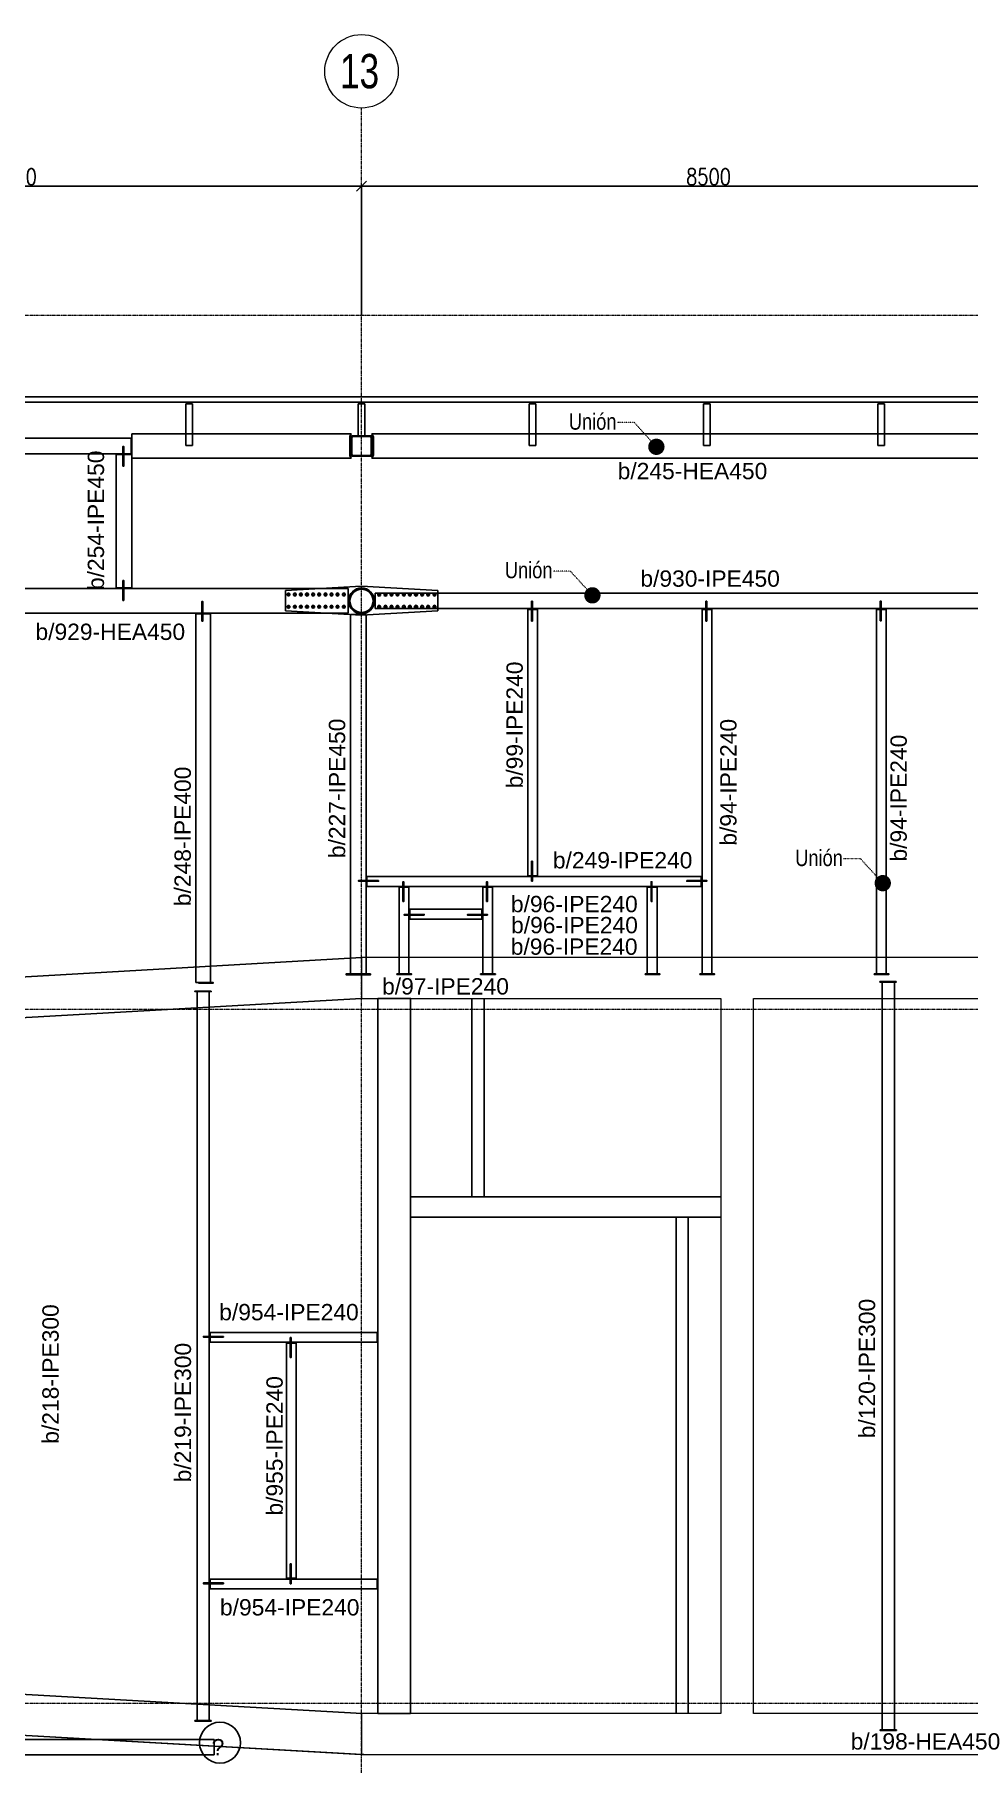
# Model space of a CAD drawing. Header units: millimetres. Extents: x -999 to 93225, y -17477 to 29086.
# Drawn here: x 59888 to 71325, y 7910 to 29086 of the extents above; entities that cross this region are included whole.
import ezdxf
from ezdxf.enums import TextEntityAlignment as Align

# ---------------------------------------------------------------- set-up
doc = ezdxf.new("R2010")
doc.units = ezdxf.units.MM
doc.header["$LTSCALE"] = 0.4
doc.linetypes.add('Dot', pattern=[0.714375, 0, -0.714375])
doc.linetypes.add('Grid Line', pattern=[3.33375, 1.905, -0.47625, 0.47625, -0.47625])
doc.layers.get('0').update_dxf_attribs({"color": 255})
for name, color, linetype, lineweight in [('0-3', 250, 'Continuous', 5), ('E_COLUMNAS-1', 1, 'Continuous', 25), ('E_COLUMNAS-3', 1, 'Continuous', 35), ('E_EJES', 8, 'Continuous', 9), ('E_EJES-1', 8, 'Grid Line', 9), ('E_MUROS', 2, 'Continuous', 18), ('E_TEXTO', 3, 'Continuous', 9), ('E_TEXTO-1', 3, 'Dot', 9), ('E_VIGAS-1', 254, 'Continuous', 25), ('E_VIGAS-2', 8, 'Continuous', 25), ('I-WALL-1', 2, 'Continuous', 18), ('S-COLS-HDLN-1', 52, 'Continuous', 9), ('S-COLS-HDLN-2', 52, 'Continuous', 35)]:
    doc.layers.add(name, color=color, linetype=linetype, lineweight=lineweight)
for name, color, linetype in [('COTAS', 8, 'Continuous'), ('P_PLATINA', 6, 'Continuous'), ('TITULO', 3, 'Continuous')]:
    doc.layers.add(name, color=color, linetype=linetype)
doc.styles.add('CNI_COTAS', font='romans.shx', dxfattribs={"width": 0.8})
doc.styles.add('CX', font='ARIALUNI.ttf', dxfattribs={"width": 0.8, "height": 300})
doc.styles.add('Swis721 LtCn BT', font='swisscl.ttf', dxfattribs={"height": 0.42})
doc.styles.add('VERDANA', font='arial.ttf')
doc.dimstyles.new('1.5', dxfattribs={"dimscale": 0, "dimtxt": 200, "dimasz": 120, "dimexe": 4, "dimexo": 4, "dimgap": 15, "dimtad": 1, "dimdec": 0, "dimzin": 4, "dimdsep": 46, "dimtxsty": 'CNI_COTAS', "dimblk": 'OBLIQUE', "dimcen": -0.09, "dimclrd": 256, "dimclrt": 3, "dimadec": 0, "dimazin": 0, "dimtfac": 1, "dimtdec": 0, "dimtmove": 2, "dimatfit": 0, "dimldrblk": 'OBLIQUE', "dimfxl": 0.05, "dimtolj": 1, "dimtzin": 0, "dimarcsym": 0})

# ---------------------------------------------------------------- blocks, each defined once
blk = doc.blocks.new('EST_SFM_VIGA-METALICA-SECCION-C - EST_SFM_VIGA-METALICA-UPN160-1505289-_10_00m_N_E_-NIVEL-3 DOC')
at = {"layer": 'E_VIGAS-1'}
for p, q in [((44.822, 0.018), (-44.831, 0.018)), ((-44.831, -0.047), (44.822, -0.047))]:
    blk.add_line(p, q, dxfattribs=at)
blk = doc.blocks.new('DCTIB_CNI_EST_MOD-1A-FAC_0001_rvt-2-_10_00m_N_E_-NIVEL-3 DOC')
at = {"layer": 'E_VIGAS-1'}
for p, q in [((-25.313, 165.076), (-25.313, 165.077)), ((-25.313, 165.077), (-25.285, 165.077)), ((-25.313, 165.076), (-25.231, 165.076)), ((-25.231, 165.076), (-25.313, 165.076)), ((-25.313, 165.076), (-25.313, 164.566)), ((-25.275, 165.088), (-25.27, 165.088)), ((-25.275, 165.082), (-25.275, 165.088)), ((-25.275, 165.077), (-25.275, 165.082)), ((-25.27, 165.088), (-25.27, 165.082)), ((-25.27, 165.082), (-25.27, 165.077)), ((-25.259, 165.077), (-25.231, 165.077)), ((-25.231, 165.077), (-25.231, 165.076)), ((-25.231, 165.076), (-25.231, 164.566)), ((-23.203, 165.076), (-23.203, 165.077)), ((-23.203, 165.077), (-23.175, 165.077)), ((-23.203, 165.076), (-23.121, 165.076)), ((-23.121, 165.076), (-23.203, 165.076)), ((-23.203, 165.076), (-23.203, 164.685)), ((-23.165, 165.082), (-23.165, 165.096)), ((-23.165, 165.077), (-23.165, 165.082)), ((-23.16, 165.096), (-23.16, 165.082)), ((-23.16, 165.082), (-23.16, 165.077)), ((-23.149, 165.077), (-23.121, 165.077)), ((-23.121, 165.077), (-23.121, 165.076)), ((-23.121, 165.076), (-23.121, 164.685)), ((-21.108, 165.076), (-21.108, 165.077)), ((-21.108, 165.077), (-21.08, 165.077)), ((-21.108, 165.076), (-21.026, 165.076)), ((-21.026, 165.076), (-21.108, 165.076)), ((-21.108, 165.076), (-21.108, 164.564)), ((-21.069, 165.082), (-21.069, 165.096)), ((-21.069, 165.077), (-21.069, 165.082)), ((-21.064, 165.096), (-21.064, 165.082)), ((-21.064, 165.082), (-21.064, 165.077)), ((-21.054, 165.077), (-21.026, 165.077)), ((-21.026, 165.077), (-21.026, 165.076)), ((-21.026, 165.076), (-21.026, 164.564)), ((-18.973, 165.076), (-18.973, 165.077)), ((-18.973, 165.077), (-18.945, 165.077)), ((-18.973, 165.076), (-18.891, 165.076)), ((-18.891, 165.076), (-18.973, 165.076)), ((-18.973, 165.076), (-18.973, 164.564)), ((-18.934, 165.082), (-18.934, 165.096)), ((-18.934, 165.077), (-18.934, 165.082)), ((-18.929, 165.096), (-18.929, 165.082)), ((-18.929, 165.082), (-18.929, 165.077)), ((-18.919, 165.077), (-18.891, 165.077)), ((-18.891, 165.077), (-18.891, 165.076)), ((-18.891, 165.076), (-18.891, 164.564)), ((-16.838, 165.076), (-16.838, 165.077)), ((-16.838, 165.077), (-16.81, 165.077)), ((-16.838, 165.076), (-16.756, 165.076)), ((-16.756, 165.076), (-16.838, 165.076)), ((-16.838, 165.076), (-16.838, 164.564)), ((-16.799, 165.082), (-16.799, 165.096)), ((-16.799, 165.077), (-16.799, 165.082)), ((-16.794, 165.096), (-16.794, 165.082)), ((-16.794, 165.082), (-16.794, 165.077)), ((-16.784, 165.077), (-16.756, 165.077)), ((-16.756, 165.077), (-16.756, 165.076)), ((-16.756, 165.076), (-16.756, 164.564)), ((-25.231, 164.566), (-25.313, 164.566)), ((-23.121, 164.685), (-23.203, 164.685)), ((-21.026, 164.564), (-21.108, 164.564)), ((-18.891, 164.564), (-18.973, 164.564)), ((-16.756, 164.564), (-16.838, 164.564))]:
    blk.add_line(p, q, dxfattribs=at)
for points, knots in [([(-25.285, 165.077), (-25.284, 165.077), (-25.283, 165.077), (-25.28, 165.077), (-25.278, 165.078), (-25.276, 165.078), (-25.275, 165.08), (-25.275, 165.081), (-25.275, 165.082)], [0, 0, 0, 0, 0.142857, 0.285714, 0.428571, 0.571429, 0.785714, 1, 1, 1, 1]), ([(-25.275, 165.082), (-25.275, 165.081), (-25.275, 165.08), (-25.277, 165.078), (-25.278, 165.078), (-25.28, 165.077), (-25.281, 165.077), (-25.282, 165.077), (-25.284, 165.077), (-25.285, 165.077)], [0, 0, 0, 0, 0.285714, 0.428571, 0.571429, 0.678571, 0.732143, 0.785714, 1, 1, 1, 1]), ([(-25.259, 165.077), (-25.26, 165.077), (-25.261, 165.077), (-25.264, 165.077), (-25.266, 165.078), (-25.268, 165.078), (-25.269, 165.08), (-25.27, 165.081), (-25.27, 165.082)], [0, 0, 0, 0, 0.142857, 0.285714, 0.428571, 0.571429, 0.785714, 1, 1, 1, 1]), ([(-25.27, 165.082), (-25.27, 165.081), (-25.269, 165.08), (-25.268, 165.078), (-25.266, 165.078), (-25.265, 165.077), (-25.264, 165.077), (-25.262, 165.077), (-25.26, 165.077), (-25.259, 165.077)], [0, 0, 0, 0, 0.285714, 0.428571, 0.571429, 0.678571, 0.732143, 0.785714, 1, 1, 1, 1]), ([(-23.175, 165.077), (-23.174, 165.077), (-23.173, 165.077), (-23.17, 165.077), (-23.168, 165.078), (-23.166, 165.078), (-23.165, 165.08), (-23.165, 165.081), (-23.165, 165.082)], [0, 0, 0, 0, 0.142857, 0.285714, 0.428571, 0.571429, 0.785714, 1, 1, 1, 1]), ([(-23.165, 165.082), (-23.165, 165.081), (-23.165, 165.08), (-23.167, 165.078), (-23.168, 165.078), (-23.17, 165.077), (-23.171, 165.077), (-23.172, 165.077), (-23.174, 165.077), (-23.175, 165.077)], [0, 0, 0, 0, 0.285714, 0.428571, 0.571429, 0.678571, 0.732143, 0.785714, 1, 1, 1, 1]), ([(-23.149, 165.077), (-23.15, 165.077), (-23.151, 165.077), (-23.154, 165.077), (-23.156, 165.078), (-23.158, 165.078), (-23.159, 165.08), (-23.16, 165.081), (-23.16, 165.082)], [0, 0, 0, 0, 0.142857, 0.285714, 0.428571, 0.571429, 0.785714, 1, 1, 1, 1]), ([(-23.16, 165.082), (-23.16, 165.081), (-23.159, 165.08), (-23.158, 165.078), (-23.156, 165.078), (-23.155, 165.077), (-23.154, 165.077), (-23.152, 165.077), (-23.15, 165.077), (-23.149, 165.077)], [0, 0, 0, 0, 0.285714, 0.428571, 0.571429, 0.678571, 0.732143, 0.785714, 1, 1, 1, 1]), ([(-21.08, 165.077), (-21.079, 165.077), (-21.078, 165.077), (-21.075, 165.077), (-21.073, 165.078), (-21.071, 165.078), (-21.07, 165.08), (-21.069, 165.081), (-21.069, 165.082)], [0, 0, 0, 0, 0.142857, 0.285714, 0.428571, 0.571429, 0.785714, 1, 1, 1, 1]), ([(-21.069, 165.082), (-21.069, 165.081), (-21.07, 165.08), (-21.071, 165.078), (-21.073, 165.078), (-21.074, 165.077), (-21.075, 165.077), (-21.077, 165.077), (-21.079, 165.077), (-21.08, 165.077)], [0, 0, 0, 0, 0.285714, 0.428571, 0.571429, 0.678571, 0.732143, 0.785714, 1, 1, 1, 1]), ([(-21.054, 165.077), (-21.055, 165.077), (-21.056, 165.077), (-21.059, 165.077), (-21.061, 165.078), (-21.063, 165.078), (-21.064, 165.08), (-21.064, 165.081), (-21.064, 165.082)], [0, 0, 0, 0, 0.142857, 0.285714, 0.428571, 0.571429, 0.785714, 1, 1, 1, 1]), ([(-21.064, 165.082), (-21.064, 165.081), (-21.064, 165.08), (-21.062, 165.078), (-21.061, 165.078), (-21.059, 165.077), (-21.058, 165.077), (-21.057, 165.077), (-21.055, 165.077), (-21.054, 165.077)], [0, 0, 0, 0, 0.285714, 0.428571, 0.571429, 0.678571, 0.732143, 0.785714, 1, 1, 1, 1]), ([(-18.945, 165.077), (-18.944, 165.077), (-18.943, 165.077), (-18.94, 165.077), (-18.938, 165.078), (-18.936, 165.078), (-18.935, 165.08), (-18.934, 165.081), (-18.934, 165.082)], [0, 0, 0, 0, 0.142857, 0.285714, 0.428571, 0.571429, 0.785714, 1, 1, 1, 1]), ([(-18.934, 165.082), (-18.934, 165.081), (-18.935, 165.08), (-18.936, 165.078), (-18.938, 165.078), (-18.939, 165.077), (-18.94, 165.077), (-18.942, 165.077), (-18.944, 165.077), (-18.945, 165.077)], [0, 0, 0, 0, 0.285714, 0.428571, 0.571429, 0.678571, 0.732143, 0.785714, 1, 1, 1, 1]), ([(-18.919, 165.077), (-18.92, 165.077), (-18.921, 165.077), (-18.924, 165.077), (-18.926, 165.078), (-18.928, 165.078), (-18.929, 165.08), (-18.929, 165.081), (-18.929, 165.082)], [0, 0, 0, 0, 0.142857, 0.285714, 0.428571, 0.571429, 0.785714, 1, 1, 1, 1]), ([(-18.929, 165.082), (-18.929, 165.081), (-18.929, 165.08), (-18.927, 165.078), (-18.926, 165.078), (-18.924, 165.077), (-18.923, 165.077), (-18.922, 165.077), (-18.92, 165.077), (-18.919, 165.077)], [0, 0, 0, 0, 0.285714, 0.428571, 0.571429, 0.678571, 0.732143, 0.785714, 1, 1, 1, 1]), ([(-16.81, 165.077), (-16.809, 165.077), (-16.808, 165.077), (-16.805, 165.077), (-16.803, 165.078), (-16.801, 165.078), (-16.8, 165.08), (-16.799, 165.081), (-16.799, 165.082)], [0, 0, 0, 0, 0.142857, 0.285714, 0.428571, 0.571429, 0.785714, 1, 1, 1, 1]), ([(-16.799, 165.082), (-16.799, 165.081), (-16.8, 165.08), (-16.801, 165.078), (-16.803, 165.078), (-16.804, 165.077), (-16.805, 165.077), (-16.807, 165.077), (-16.809, 165.077), (-16.81, 165.077)], [0, 0, 0, 0, 0.285714, 0.428571, 0.571429, 0.678571, 0.732143, 0.785714, 1, 1, 1, 1]), ([(-16.784, 165.077), (-16.785, 165.077), (-16.786, 165.077), (-16.789, 165.077), (-16.791, 165.078), (-16.793, 165.078), (-16.794, 165.08), (-16.794, 165.081), (-16.794, 165.082)], [0, 0, 0, 0, 0.142857, 0.285714, 0.428571, 0.571429, 0.785714, 1, 1, 1, 1]), ([(-16.794, 165.082), (-16.794, 165.081), (-16.794, 165.08), (-16.792, 165.078), (-16.791, 165.078), (-16.789, 165.077), (-16.788, 165.077), (-16.787, 165.077), (-16.785, 165.077), (-16.784, 165.077)], [0, 0, 0, 0, 0.285714, 0.428571, 0.571429, 0.678571, 0.732143, 0.785714, 1, 1, 1, 1])]:
    blk.add_open_spline(points, degree=3, knots=knots, dxfattribs=at)
blk.add_blockref('EST_SFM_VIGA-METALICA-SECCION-C - EST_SFM_VIGA-METALICA-UPN160-1505289-_10_00m_N_E_-NIVEL-3 DOC', (-41.042, 165.143), dxfattribs=at)
blk = doc.blocks.new('EST_SFM_VIGA-METALICA-SECCION-I - EST_SFM_VIGA-METALICA_IPE450-2787401-_10_00m_N_E_-NIVEL-3 DOC')
at = {"layer": 'E_VIGAS-2'}
for p, q in [((-4.0849, -0.095), (-4.0849, 0.095)), ((-4.0849, 0.095), (4.0849, 0.095)), ((4.0849, 0.095), (4.0849, -0.095)), ((-4.0849, -0.095), (4.0849, -0.095))]:
    blk.add_line(p, q, dxfattribs=at)
blk = doc.blocks.new('EST_SCM_COLUMNA-METALICA-SECCION-CIRCULAR - EST_SCM_COLUMNA-TUBULAR-CIRCULAR_PTEØ_12__e_10_3mm-V37-_10_00m_N_E_-NIVEL-3 DOC')
at = {"layer": 'S-COLS-HDLN-1'}
h = blk.add_hatch(dxfattribs=at)
h.set_pattern_fill('FP_3', color=256, style=0, pattern_type=2)
h.set_pattern_definition([(45, (-162.662, -23.162), (-0.15909903, 0.15909903), [])])
h.paths.add_polyline_path([(-0.152, 0), (-0.146, -0.043), (-0.128, -0.082), (-0.095, -0.118), (-0.059, -0.14), (-0.02, -0.151), (0.022, -0.151), (0.063, -0.139), (0.1, -0.115), (0.131, -0.077), (0.147, -0.04), (0.152, 0), (0.146, 0.043), (0.128, 0.082), (0.095, 0.118), (0.059, 0.14), (0.02, 0.151), (-0.022, 0.151), (-0.063, 0.139), (-0.1, 0.115), (-0.131, 0.077), (-0.147, 0.04), (-0.149, 0.025)])
h.paths.add_polyline_path([(-0.142, 0), (-0.134, 0.045), (-0.117, 0.08), (-0.093, 0.107), (-0.059, 0.129), (-0.02, 0.141), (0.022, 0.14), (0.063, 0.127), (0.095, 0.105), (0.12, 0.077), (0.136, 0.04), (0.142, 0), (0.136, -0.04), (0.12, -0.077), (0.093, -0.107), (0.059, -0.129), (0.015, -0.141), (-0.02, -0.141), (-0.063, -0.127), (-0.096, -0.103), (-0.12, -0.077), (-0.136, -0.04)])
at = {"layer": 'E_COLUMNAS-1'}
for radius, start, end in [(0.152, 360, 180), (0.152, 180, 360), (0.142, 0, 180), (0.142, 180, 0)]:
    blk.add_arc((0, 0), radius, start, end, dxfattribs=at)
blk = doc.blocks.new('EST_SCM_COLUMNA-METALICA-SECCION-CUADRADA - EST_SCM_COLUMNA-TUBULAR-CUADRADA_PTEØ_250x250e_8mm-V56-_10_00m_N_E_-NIVEL-3 DOC')
at = {"layer": 'S-COLS-HDLN-1'}
h = blk.add_hatch(dxfattribs=at)
h.set_pattern_fill('FP_29', color=256, style=0, pattern_type=2)
h.set_pattern_definition([(135, (23.162, -164.559), (-0.15909903, -0.15909903), [])])
h.paths.add_polyline_path([(-0.08, -0.125), (0.11, -0.124), (0.12, -0.12), (0.125, -0.109), (0.125, 0.109), (0.12, 0.12), (0.109, 0.125), (-0.11, 0.124), (-0.12, 0.12), (-0.125, 0.109), (-0.125, -0.109), (-0.12, -0.12), (-0.109, -0.125)])
h.paths.add_polyline_path([(-0.08, -0.117), (-0.109, -0.117), (-0.115, -0.115), (-0.117, -0.109), (-0.117, 0.11), (-0.115, 0.115), (-0.109, 0.117), (0.109, 0.117), (0.115, 0.115), (0.117, 0.109), (0.117, -0.109), (0.115, -0.115), (0.109, -0.117), (0.103, -0.117)])
at = {"layer": 'E_COLUMNAS-1'}
for p, q in [((-0.125, 0.109), (-0.125, -0.109)), ((-0.117, -0.109), (-0.117, 0.109)), ((0.109, 0.125), (-0.109, 0.125)), ((-0.109, 0.117), (0.109, 0.117)), ((0.117, 0.109), (0.117, -0.109)), ((0.125, -0.109), (0.125, 0.109)), ((0.109, -0.117), (-0.109, -0.117)), ((-0.109, -0.125), (0.109, -0.125))]:
    blk.add_line(p, q, dxfattribs=at)
for centre, radius, start, end in [((-0.109, 0.109), 0.016, 90, 180), ((-0.109, 0.109), 0.016, 139.7676, 178.6233), ((-0.109, 0.109), 0.016, 91.3767, 130.2324), ((-0.109, 0.109), 0.008, 90, 180), ((0.109, 0.109), 0.016, 360, 90), ((0.109, 0.109), 0.016, 49.7676, 88.6233), ((0.109, 0.109), 0.008, 0, 90), ((0.109, 0.109), 0.016, 1.3767, 40.2324), ((-0.109, -0.109), 0.016, 180, 270), ((-0.109, -0.109), 0.016, 181.3767, 220.2324), ((-0.109, -0.109), 0.016, 229.7676, 268.6233), ((-0.109, -0.109), 0.008, 180, 270), ((0.109, -0.109), 0.016, 270, 360), ((0.109, -0.109), 0.008, 270, 360), ((0.109, -0.109), 0.016, 271.3767, 310.2324), ((0.109, -0.109), 0.016, 319.7676, 358.6233)]:
    blk.add_arc(centre, radius, start, end, dxfattribs=at)
at = {"layer": 'S-COLS-HDLN-2'}
for centre, radius, start, end in [((-0.109, 0.109), 0.016, 130.4121, 139.5879), ((-0.109, 0.109), 0.008, 92.7534, 177.2466), ((0.109, 0.109), 0.008, 2.7534, 87.2466), ((0.109, 0.109), 0.016, 40.4121, 49.5879), ((-0.109, -0.109), 0.016, 220.4121, 229.5879), ((-0.109, -0.109), 0.008, 182.7534, 267.2466), ((0.109, -0.109), 0.008, 272.7534, 357.2466), ((0.109, -0.109), 0.016, 310.4121, 319.5879)]:
    blk.add_arc(centre, radius, start, end, dxfattribs=at)
blk = doc.blocks.new('Grid - CNI_NOMBRE EJES-372759-_10_00m_N_E_-NIVEL-3 DOC')
at = {"layer": 'E_EJES'}
blk.add_circle((0, 0), 0.003, dxfattribs=at)
blk = doc.blocks.new('Bolt-72574620-1991 - 1471')
at = {"color": 253, "linetype": 'Continuous'}
for p, q in [((71314, 28267), (71331, 28277)), ((71314, 28248), (71314, 28267)), ((71331, 28238), (71314, 28248)), ((71331, 28277), (71347, 28267)), ((71347, 28248), (71331, 28238)), ((71347, 28267), (71347, 28248)), ((71389, 28267), (71406, 28277)), ((71389, 28248), (71389, 28267)), ((71406, 28239), (71389, 28248)), ((71406, 28277), (71422, 28267)), ((71422, 28248), (71406, 28239)), ((71422, 28267), (71422, 28248)), ((71464, 28267), (71481, 28277)), ((71464, 28248), (71464, 28267)), ((71481, 28239), (71464, 28248)), ((71481, 28277), (71497, 28267)), ((71497, 28248), (71481, 28239)), ((71497, 28267), (71497, 28248)), ((71539, 28267), (71556, 28277)), ((71539, 28248), (71539, 28267)), ((71556, 28239), (71539, 28248)), ((71556, 28277), (71572, 28267)), ((71572, 28248), (71556, 28239)), ((71572, 28267), (71572, 28248)), ((71614, 28267), (71631, 28277)), ((71614, 28248), (71614, 28267)), ((71631, 28239), (71614, 28248)), ((71631, 28277), (71647, 28267)), ((71647, 28248), (71631, 28239)), ((71647, 28267), (71647, 28248)), ((71689, 28267), (71706, 28277)), ((71689, 28248), (71689, 28267)), ((71706, 28239), (71689, 28248)), ((71706, 28277), (71722, 28267)), ((71722, 28248), (71706, 28239)), ((71722, 28267), (71722, 28248)), ((71764, 28267), (71781, 28277)), ((71764, 28248), (71764, 28267)), ((71781, 28239), (71764, 28248)), ((71781, 28277), (71797, 28267)), ((71797, 28248), (71781, 28239)), ((71797, 28267), (71797, 28248)), ((71839, 28267), (71856, 28277)), ((71839, 28248), (71839, 28267)), ((71856, 28239), (71839, 28248)), ((71856, 28277), (71872, 28267)), ((71872, 28248), (71856, 28239)), ((71872, 28267), (71872, 28248)), ((71914, 28267), (71931, 28277)), ((71914, 28248), (71914, 28267)), ((71931, 28239), (71914, 28248)), ((71931, 28277), (71947, 28267)), ((71947, 28248), (71931, 28239)), ((71947, 28267), (71947, 28248)), ((71989, 28267), (72006, 28277)), ((71989, 28248), (71989, 28267)), ((72006, 28239), (71989, 28248)), ((72006, 28277), (72022, 28267)), ((72022, 28248), (72006, 28239)), ((72022, 28267), (72022, 28248)), ((71314, 28117), (71331, 28127)), ((71314, 28098), (71314, 28117)), ((71331, 28088), (71314, 28098)), ((71331, 28127), (71347, 28117)), ((71347, 28098), (71331, 28088)), ((71347, 28117), (71347, 28098)), ((71389, 28117), (71406, 28127)), ((71389, 28098), (71389, 28117)), ((71406, 28089), (71389, 28098)), ((71406, 28127), (71422, 28117)), ((71422, 28098), (71406, 28089)), ((71422, 28117), (71422, 28098)), ((71464, 28117), (71481, 28127)), ((71464, 28098), (71464, 28117)), ((71481, 28089), (71464, 28098)), ((71481, 28127), (71497, 28117)), ((71497, 28098), (71481, 28089)), ((71497, 28117), (71497, 28098)), ((71539, 28117), (71556, 28127)), ((71539, 28098), (71539, 28117)), ((71556, 28089), (71539, 28098)), ((71556, 28127), (71572, 28117)), ((71572, 28098), (71556, 28089)), ((71572, 28117), (71572, 28098)), ((71614, 28117), (71631, 28127)), ((71614, 28098), (71614, 28117)), ((71631, 28089), (71614, 28098)), ((71631, 28127), (71647, 28117)), ((71647, 28098), (71631, 28089)), ((71647, 28117), (71647, 28098)), ((71689, 28117), (71706, 28127)), ((71689, 28098), (71689, 28117)), ((71706, 28089), (71689, 28098)), ((71706, 28127), (71722, 28117)), ((71722, 28098), (71706, 28089)), ((71722, 28117), (71722, 28098)), ((71764, 28117), (71781, 28127)), ((71764, 28098), (71764, 28117)), ((71781, 28089), (71764, 28098)), ((71781, 28127), (71797, 28117)), ((71797, 28098), (71781, 28089)), ((71797, 28117), (71797, 28098)), ((71839, 28117), (71856, 28127)), ((71839, 28098), (71839, 28117)), ((71856, 28089), (71839, 28098)), ((71856, 28127), (71872, 28117)), ((71872, 28098), (71856, 28089)), ((71872, 28117), (71872, 28098)), ((71914, 28117), (71931, 28127)), ((71914, 28098), (71914, 28117)), ((71931, 28089), (71914, 28098)), ((71931, 28127), (71947, 28117)), ((71947, 28098), (71931, 28089)), ((71947, 28117), (71947, 28098)), ((71989, 28117), (72006, 28127)), ((71989, 28098), (71989, 28117)), ((72006, 28089), (71989, 28098)), ((72006, 28127), (72022, 28117)), ((72022, 28098), (72006, 28089)), ((72022, 28117), (72022, 28098))]:
    blk.add_line(p, q, dxfattribs=at)
for centre, radius, start, end in [((71331, 28258), 12, 18.0268, 198.0268), ((71331, 28258), 12, 198.0268, 18.0268), ((71331, 28258), 11, 90.0268, 270.0268), ((71331, 28258), 11, 270.0268, 90.0268), ((71406, 28258), 12, 18.0268, 198.0268), ((71406, 28258), 12, 198.0268, 18.0268), ((71406, 28258), 11, 90.0268, 270.0268), ((71406, 28258), 11, 270.0268, 90.0268), ((71481, 28258), 12, 18.0268, 198.0268), ((71481, 28258), 12, 198.0268, 18.0268), ((71481, 28258), 11, 90.0268, 270.0268), ((71481, 28258), 11, 270.0268, 90.0268), ((71556, 28258), 12, 18.0268, 198.0268), ((71556, 28258), 12, 198.0268, 18.0268), ((71556, 28258), 11, 90.0268, 270.0268), ((71556, 28258), 11, 270.0268, 90.0268), ((71631, 28258), 12, 18.0268, 198.0268), ((71631, 28258), 12, 198.0268, 18.0268), ((71631, 28258), 11, 90.0268, 270.0268), ((71631, 28258), 11, 270.0268, 90.0268), ((71706, 28258), 12, 18.0268, 198.0268), ((71706, 28258), 12, 198.0268, 18.0268), ((71706, 28258), 11, 90.0268, 270.0268), ((71706, 28258), 11, 270.0268, 90.0268), ((71781, 28258), 12, 18.0268, 198.0268), ((71781, 28258), 12, 198.0268, 18.0268), ((71781, 28258), 11, 90.0268, 270.0268), ((71781, 28258), 11, 270.0268, 90.0268), ((71856, 28258), 12, 18.0268, 198.0268), ((71856, 28258), 12, 198.0268, 18.0268), ((71856, 28258), 11, 90.0268, 270.0268), ((71856, 28258), 11, 270.0268, 90.0268), ((71931, 28258), 12, 18.0268, 198.0268), ((71931, 28258), 12, 198.0268, 18.0268), ((71931, 28258), 11, 90.0268, 270.0268), ((71931, 28258), 11, 270.0268, 90.0268), ((72006, 28258), 12, 18.0268, 198.0268), ((72006, 28258), 12, 198.0268, 18.0268), ((72006, 28258), 11, 90.0268, 270.0268), ((72006, 28258), 11, 270.0268, 90.0268), ((71331, 28108), 12, 18.0268, 198.0268), ((71331, 28108), 11, 90.0268, 270.0268), ((71331, 28108), 12, 198.0268, 18.0268), ((71331, 28108), 11, 270.0268, 90.0268), ((71406, 28108), 12, 18.0268, 198.0268), ((71406, 28108), 11, 90.0268, 270.0268), ((71406, 28108), 12, 198.0268, 18.0268), ((71406, 28108), 11, 270.0268, 90.0268), ((71481, 28108), 12, 18.0268, 198.0268), ((71481, 28108), 11, 90.0268, 270.0268), ((71481, 28108), 12, 198.0268, 18.0268), ((71481, 28108), 11, 270.0268, 90.0268), ((71556, 28108), 12, 18.0268, 198.0268), ((71556, 28108), 11, 90.0268, 270.0268), ((71556, 28108), 12, 198.0268, 18.0268), ((71556, 28108), 11, 270.0268, 90.0268), ((71631, 28108), 12, 18.0268, 198.0268), ((71631, 28108), 11, 90.0268, 270.0268), ((71631, 28108), 12, 198.0268, 18.0268), ((71631, 28108), 11, 270.0268, 90.0268), ((71706, 28108), 12, 18.0268, 198.0268), ((71706, 28108), 11, 90.0268, 270.0268), ((71706, 28108), 12, 198.0268, 18.0268), ((71706, 28108), 11, 270.0268, 90.0268), ((71781, 28108), 12, 18.0268, 198.0268), ((71781, 28108), 11, 90.0268, 270.0268), ((71781, 28108), 12, 198.0268, 18.0268), ((71781, 28108), 11, 270.0268, 90.0268), ((71856, 28108), 12, 18.0268, 198.0268), ((71856, 28108), 11, 90.0268, 270.0268), ((71856, 28108), 12, 198.0268, 18.0268), ((71856, 28108), 11, 270.0268, 90.0268), ((71931, 28108), 12, 18.0268, 198.0268), ((71931, 28108), 11, 90.0268, 270.0268), ((71931, 28108), 12, 198.0268, 18.0268), ((71931, 28108), 11, 270.0268, 90.0268), ((72006, 28108), 12, 18.0268, 198.0268), ((72006, 28108), 11, 90.0268, 270.0268), ((72006, 28108), 12, 198.0268, 18.0268), ((72006, 28108), 11, 270.0268, 90.0268)]:
    blk.add_arc(centre, radius, start, end, dxfattribs=at)
blk = doc.blocks.new('Part-72574620-1985 - 1471')
at = {"color": 253, "linetype": 'Continuous'}
for p, q in [((71291, 28308), (72223, 28358)), ((71291, 28058), (71291, 28308)), ((72223, 28358), (73156, 28307)), ((73156, 28307), (73156, 28057)), ((72223, 28003), (71291, 28058)), ((73156, 28057), (72223, 28003))]:
    blk.add_line(p, q, dxfattribs=at)
at = {"color": 2, "linetype": 'Continuous'}
for start, end in [(78.75, 258.75), (258.75, 78.75)]:
    blk.add_arc((72223, 28180), 158, start, end, dxfattribs=at)
blk = doc.blocks.new('Bolt-72574620-1989 - 1471')
at = {"color": 253, "linetype": 'Continuous'}
for p, q in [((72424, 28266), (72441, 28276)), ((72424, 28247), (72424, 28266)), ((72441, 28238), (72424, 28247)), ((72441, 28276), (72457, 28266)), ((72457, 28247), (72441, 28238)), ((72457, 28266), (72457, 28247)), ((72499, 28267), (72516, 28276)), ((72499, 28247), (72499, 28267)), ((72516, 28238), (72499, 28247)), ((72516, 28276), (72532, 28267)), ((72532, 28247), (72516, 28238)), ((72532, 28267), (72532, 28247)), ((72574, 28267), (72591, 28276)), ((72574, 28248), (72574, 28267)), ((72591, 28238), (72574, 28248)), ((72591, 28276), (72607, 28267)), ((72607, 28248), (72591, 28238)), ((72607, 28267), (72607, 28248)), ((72649, 28267), (72666, 28276)), ((72649, 28248), (72649, 28267)), ((72666, 28238), (72649, 28248)), ((72666, 28276), (72682, 28267)), ((72682, 28248), (72666, 28238)), ((72682, 28267), (72682, 28248)), ((72724, 28267), (72741, 28276)), ((72724, 28248), (72724, 28267)), ((72741, 28238), (72724, 28248)), ((72741, 28276), (72757, 28267)), ((72757, 28248), (72741, 28238)), ((72757, 28267), (72757, 28248)), ((72799, 28267), (72816, 28276)), ((72799, 28248), (72799, 28267)), ((72816, 28238), (72799, 28248)), ((72816, 28276), (72832, 28267)), ((72832, 28248), (72816, 28238)), ((72832, 28267), (72832, 28248)), ((72874, 28267), (72891, 28276)), ((72874, 28248), (72874, 28267)), ((72891, 28238), (72874, 28248)), ((72891, 28276), (72907, 28267)), ((72907, 28248), (72891, 28238)), ((72907, 28267), (72907, 28248)), ((72949, 28267), (72966, 28276)), ((72949, 28248), (72949, 28267)), ((72966, 28238), (72949, 28248)), ((72966, 28276), (72982, 28267)), ((72982, 28248), (72966, 28238)), ((72982, 28267), (72982, 28248)), ((73024, 28267), (73041, 28276)), ((73024, 28248), (73024, 28267)), ((73041, 28238), (73024, 28248)), ((73041, 28276), (73057, 28267)), ((73057, 28248), (73041, 28238)), ((73057, 28267), (73057, 28248)), ((73099, 28267), (73116, 28276)), ((73099, 28248), (73099, 28267)), ((73116, 28238), (73099, 28248)), ((73116, 28276), (73132, 28267)), ((73132, 28248), (73116, 28238)), ((73132, 28267), (73132, 28248)), ((72424, 28116), (72441, 28126)), ((72424, 28097), (72424, 28116)), ((72441, 28088), (72424, 28097)), ((72441, 28126), (72457, 28116)), ((72457, 28097), (72441, 28088)), ((72457, 28116), (72457, 28097)), ((72499, 28117), (72516, 28126)), ((72499, 28097), (72499, 28117)), ((72516, 28088), (72499, 28097)), ((72516, 28126), (72532, 28117)), ((72532, 28097), (72516, 28088)), ((72532, 28117), (72532, 28097)), ((72574, 28117), (72591, 28126)), ((72574, 28098), (72574, 28117)), ((72591, 28088), (72574, 28098)), ((72591, 28126), (72607, 28117)), ((72607, 28098), (72591, 28088)), ((72607, 28117), (72607, 28098)), ((72649, 28117), (72666, 28126)), ((72649, 28098), (72649, 28117)), ((72666, 28088), (72649, 28098)), ((72666, 28126), (72682, 28117)), ((72682, 28098), (72666, 28088)), ((72682, 28117), (72682, 28098)), ((72724, 28117), (72741, 28126)), ((72724, 28098), (72724, 28117)), ((72741, 28088), (72724, 28098)), ((72741, 28126), (72757, 28117)), ((72757, 28098), (72741, 28088)), ((72757, 28117), (72757, 28098)), ((72799, 28117), (72816, 28126)), ((72799, 28098), (72799, 28117)), ((72816, 28088), (72799, 28098)), ((72816, 28126), (72832, 28117)), ((72832, 28098), (72816, 28088)), ((72832, 28117), (72832, 28098)), ((72874, 28117), (72891, 28126)), ((72874, 28098), (72874, 28117)), ((72891, 28088), (72874, 28098)), ((72891, 28126), (72907, 28117)), ((72907, 28098), (72891, 28088)), ((72907, 28117), (72907, 28098)), ((72949, 28117), (72966, 28126)), ((72949, 28098), (72949, 28117)), ((72966, 28088), (72949, 28098)), ((72966, 28126), (72982, 28117)), ((72982, 28098), (72966, 28088)), ((72982, 28117), (72982, 28098)), ((73024, 28117), (73041, 28126)), ((73024, 28098), (73024, 28117)), ((73041, 28088), (73024, 28098)), ((73041, 28126), (73057, 28117)), ((73057, 28098), (73041, 28088)), ((73057, 28117), (73057, 28098)), ((73099, 28117), (73116, 28126)), ((73099, 28098), (73099, 28117)), ((73116, 28088), (73099, 28098)), ((73116, 28126), (73132, 28117)), ((73132, 28098), (73116, 28088)), ((73132, 28117), (73132, 28098))]:
    blk.add_line(p, q, dxfattribs=at)
for centre, radius, start, end in [((72441, 28257), 12, 18.0268, 198.0268), ((72441, 28257), 12, 198.0268, 18.0268), ((72441, 28257), 11, 90.0268, 270.0268), ((72441, 28257), 11, 270.0268, 90.0268), ((72516, 28257), 12, 18.0268, 198.0268), ((72516, 28257), 12, 198.0268, 18.0268), ((72516, 28257), 11, 90.0268, 270.0268), ((72516, 28257), 11, 270.0268, 90.0268), ((72591, 28257), 12, 18.0268, 198.0268), ((72591, 28257), 12, 198.0268, 18.0268), ((72591, 28257), 11, 90.0268, 270.0268), ((72591, 28257), 11, 270.0268, 90.0268), ((72666, 28257), 12, 18.0268, 198.0268), ((72666, 28257), 12, 198.0268, 18.0268), ((72666, 28257), 11, 90.0268, 270.0268), ((72666, 28257), 11, 270.0268, 90.0268), ((72741, 28257), 12, 18.0268, 198.0268), ((72741, 28257), 12, 198.0268, 18.0268), ((72741, 28257), 11, 90.0268, 270.0268), ((72741, 28257), 11, 270.0268, 90.0268), ((72816, 28257), 12, 18.0268, 198.0268), ((72816, 28257), 12, 198.0268, 18.0268), ((72816, 28257), 11, 90.0268, 270.0268), ((72816, 28257), 11, 270.0268, 90.0268), ((72891, 28257), 12, 18.0268, 198.0268), ((72891, 28257), 12, 198.0268, 18.0268), ((72891, 28257), 11, 90.0268, 270.0268), ((72891, 28257), 11, 270.0268, 90.0268), ((72966, 28257), 12, 18.0268, 198.0268), ((72966, 28257), 12, 198.0268, 18.0268), ((72966, 28257), 11, 90.0268, 270.0268), ((72966, 28257), 11, 270.0268, 90.0268), ((73041, 28257), 12, 18.0268, 198.0268), ((73041, 28257), 12, 198.0268, 18.0268), ((73041, 28257), 11, 90.0268, 270.0268), ((73041, 28257), 11, 270.0268, 90.0268), ((73116, 28257), 12, 18.0268, 198.0268), ((73116, 28257), 12, 198.0268, 18.0268), ((73116, 28257), 11, 90.0268, 270.0268), ((73116, 28257), 11, 270.0268, 90.0268), ((72441, 28107), 12, 18.0268, 198.0268), ((72441, 28107), 12, 198.0268, 18.0268), ((72441, 28107), 11, 90.0268, 270.0268), ((72441, 28107), 11, 270.0268, 90.0268), ((72516, 28107), 12, 18.0268, 198.0268), ((72516, 28107), 12, 198.0268, 18.0268), ((72516, 28107), 11, 90.0268, 270.0268), ((72516, 28107), 11, 270.0268, 90.0268), ((72591, 28107), 12, 18.0268, 198.0268), ((72591, 28107), 12, 198.0268, 18.0268), ((72591, 28107), 11, 90.0268, 270.0268), ((72591, 28107), 11, 270.0268, 90.0268), ((72666, 28107), 12, 18.0268, 198.0268), ((72666, 28107), 12, 198.0268, 18.0268), ((72666, 28107), 11, 90.0268, 270.0268), ((72666, 28107), 11, 270.0268, 90.0268), ((72741, 28107), 12, 18.0268, 198.0268), ((72741, 28107), 12, 198.0268, 18.0268), ((72741, 28107), 11, 90.0268, 270.0268), ((72741, 28107), 11, 270.0268, 90.0268), ((72816, 28107), 12, 18.0268, 198.0268), ((72816, 28107), 12, 198.0268, 18.0268), ((72816, 28107), 11, 90.0268, 270.0268), ((72816, 28107), 11, 270.0268, 90.0268), ((72891, 28107), 12, 18.0268, 198.0268), ((72891, 28107), 12, 198.0268, 18.0268), ((72891, 28107), 11, 90.0268, 270.0268), ((72891, 28107), 11, 270.0268, 90.0268), ((72966, 28107), 12, 18.0268, 198.0268), ((72966, 28107), 12, 198.0268, 18.0268), ((72966, 28107), 11, 90.0268, 270.0268), ((72966, 28107), 11, 270.0268, 90.0268), ((73041, 28107), 12, 18.0268, 198.0268), ((73041, 28107), 12, 198.0268, 18.0268), ((73041, 28107), 11, 90.0268, 270.0268), ((73041, 28107), 11, 270.0268, 90.0268), ((73116, 28107), 12, 18.0268, 198.0268), ((73116, 28107), 12, 198.0268, 18.0268), ((73116, 28107), 11, 90.0268, 270.0268), ((73116, 28107), 11, 270.0268, 90.0268)]:
    blk.add_arc(centre, radius, start, end, dxfattribs=at)
blk = doc.blocks.new('_Oblique')
at = {"color": 0, "linetype": 'ByBlock', "lineweight": -2}
blk.add_line((-0.5, -0.5), (0.5, 0.5), dxfattribs=at)
blk = doc.blocks.new('*D847')
at = {"layer": 'COTAS', "color": 0, "lineweight": -2, "transparency": 16777216}
for p, q in [((55392, 25654), (55392, 27233)), ((63892, 25652), (63892, 27233))]:
    blk.add_line(p, q, dxfattribs=at)
at = {"layer": 'COTAS', "lineweight": -2, "transparency": 16777216}
blk.add_line((55392, 27229), (63892, 27229), dxfattribs=at)
at = {"layer": 'Defpoints', "color": 0, "transparency": 16777216}
for p in [(63892, 27229), (55392, 25650), (63892, 25648)]:
    blk.add_point(p, dxfattribs=at)
at = {"layer": 'COTAS', "lineweight": -2, "transparency": 16777216, "xscale": 120, "yscale": 120, "zscale": 120, "rotation": 180}
blk.add_blockref('_Oblique', (55392, 27229), dxfattribs=at)
at = {"layer": 'COTAS', "lineweight": -2, "transparency": 16777216, "xscale": 120, "yscale": 120, "zscale": 120}
blk.add_blockref('_Oblique', (63892, 27229), dxfattribs=at)
at = {"layer": 'COTAS', "color": 3, "transparency": 16777216, "insert": (59642, 27344), "char_height": 200, "attachment_point": 5, "style": 'CNI_COTAS'}
blk.add_mtext('\\A1;8500', dxfattribs=at)
blk = doc.blocks.new('*D848')
at = {"layer": 'COTAS', "color": 0, "lineweight": -2, "transparency": 16777216}
for p, q in [((63892, 25652), (63892, 27233)), ((72392, 25654), (72392, 27233))]:
    blk.add_line(p, q, dxfattribs=at)
at = {"layer": 'COTAS', "lineweight": -2, "transparency": 16777216}
blk.add_line((63892, 27229), (72392, 27229), dxfattribs=at)
at = {"layer": 'Defpoints', "color": 0, "transparency": 16777216}
for p in [(72392, 27229), (63892, 25648), (72392, 25650)]:
    blk.add_point(p, dxfattribs=at)
at = {"layer": 'COTAS', "lineweight": -2, "transparency": 16777216, "xscale": 120, "yscale": 120, "zscale": 120, "rotation": 180}
blk.add_blockref('_Oblique', (63892, 27229), dxfattribs=at)
at = {"layer": 'COTAS', "lineweight": -2, "transparency": 16777216, "xscale": 120, "yscale": 120, "zscale": 120}
blk.add_blockref('_Oblique', (72392, 27229), dxfattribs=at)
at = {"layer": 'COTAS', "color": 3, "transparency": 16777216, "insert": (68142, 27344), "char_height": 200, "attachment_point": 5, "style": 'CNI_COTAS'}
blk.add_mtext('\\A1;8500', dxfattribs=at)

msp = doc.modelspace()

# ---------------------------------------------------------------- hatches: boundary and pattern name
at = {"layer": 'E_MUROS'}
h = msp.add_hatch(dxfattribs=at)
h.set_pattern_fill('FP_1', color=256, scale=1000, style=0, pattern_type=2)
h.set_pattern_definition([(135, (87054.57, -140512.8), (-159.09903, -159.09903), [])])
h.paths.add_polyline_path([(64492.5, 10022.2), (64492.7, 10022.2), (64492.5, 10168.2)])
h.paths.add_polyline_path([(64492.7, 12259.8), (64492.7, 12259.8), (64492.7, 12539.8)])
h.paths.add_polyline_path([(64492.7, 12539.8), (64492.7, 12539.8), (64492.7, 12819.8)])

# ---------------------------------------------------------------- linework, layer by layer
at = {"layer": 'E_EJES-1'}
for p, q in [((63892.5, -2529.9), (63892.5, 28185.7)), ((-99.3, 25649.6), (92325, 25649.6)), ((-99.3, 17149.6), (92325, 17149.6)), ((-99.3, 8649.6), (92325, 8649.6))]:
    msp.add_line(p, q, dxfattribs=at)
at = {"layer": 'E_TEXTO-1', "color": 4}
for points in [[(67503.1, 24036.5), (67232.5, 24334.5), (67022.8, 24334.5)], [(66719.7, 22217.2), (66449.1, 22515.2), (66239.4, 22515.2)], [(70275.7, 18691.7), (70005.1, 18989.7), (69795.4, 18989.7)]]:
    msp.add_lwpolyline(points, dxfattribs=at)
at = {"layer": 'E_TEXTO-1', "color": 4, "const_width": 100}
for points in [[(67453.1, 24036.5, 1), (67553.1, 24036.5, 1)], [(66669.7, 22217.2, 1), (66769.7, 22217.2, 1)], [(70225.7, 18691.7, 1), (70325.7, 18691.7, 1)]]:
    msp.add_lwpolyline(points, format="xyb", close=True, dxfattribs=at)
at = {"layer": 'E_VIGAS-1', "color": 30, "true_color": 0xf26722}
msp.add_lwpolyline([(64492.5, 8519.8), (64492.5, 17279.8), (64092.5, 17279.8), (64092.5, 8519.8)], close=True, dxfattribs=at)
at = {"layer": 'E_VIGAS-2'}
for p, q in [((55552.5, 24141.5), (60879.2, 24141.5)), ((60879.2, 24141.5), (61069.2, 24141.5)), ((61069.2, 24141.5), (61069.2, 23951.5)), ((61079.2, 23896.5), (61079.2, 24196.5)), ((61079.2, 24196.5), (63767.5, 24196.5)), ((63747.5, 23937.5), (63747.5, 24155.5)), ((63767.5, 24187.7), (63767.5, 24196.5)), ((64017.5, 24196.5), (72092.6, 24196.5)), ((64017.5, 24196.5), (64017.5, 24187.7)), ((64037.5, 24155.5), (64037.5, 23937.5)), ((61079.2, 23951.5), (55552.5, 23951.5)), ((60889.2, 22333.8), (60889.2, 23941.5)), ((60889.2, 23941.5), (61079.2, 23941.5)), ((60979.5, 23948.8), (60988.9, 23948.8)), ((60979.5, 23941.5), (60979.5, 23948.8)), ((60988.9, 23948.8), (60988.9, 23941.5)), ((61079.2, 22309.6), (61079.2, 23931.5)), ((61079.2, 23896.5), (63767.5, 23896.5)), ((63767.5, 23896.5), (63767.5, 23905.2)), ((64017.5, 23905.2), (64017.5, 23896.5)), ((64017.5, 23896.5), (72092.6, 23896.5)), ((55555.2, 22299.6), (60911.3, 22299.6)), ((60889.2, 22309.6), (60889.2, 22333.8)), ((60889.2, 22323.7), (60889.2, 22325.6)), ((60889.2, 22312.4), (60889.2, 22322.2)), ((61079.2, 22309.6), (60889.2, 22309.6)), ((60912.8, 22299.6), (60920.7, 22299.6)), ((60922.3, 22299.6), (63727.4, 22299.6)), ((63727.4, 22299.6), (63727.4, 21999.6)), ((65927.5, 22044.6), (66047.5, 22044.6)), ((65927.5, 22044.6), (65927.5, 18782.6)), ((66047.5, 22044.6), (66047.5, 18782.6)), ((68062.5, 22044.6), (68182.5, 22044.6)), ((68062.5, 22044.6), (68062.5, 17579.8)), ((68182.5, 22044.6), (68182.5, 17579.8)), ((70197.5, 22044.6), (70317.5, 22044.6)), ((70197.5, 22044.6), (70197.5, 17579.8)), ((70317.5, 22044.6), (70317.5, 17579.8)), ((55555.2, 21999.6), (63727.4, 21999.6)), ((61862.5, 21989.6), (62042.5, 21989.6)), ((61862.5, 21989.6), (61862.5, 17474.9)), ((62042.5, 21989.6), (62042.5, 17474.9)), ((63757.5, 21984.5), (63947.5, 21984.5)), ((63757.5, 21984.5), (63757.5, 17579.8)), ((63947.5, 21984.5), (63947.5, 17579.8)), ((63957.5, 18652.6), (63957.5, 18772.6)), ((63957.5, 18772.6), (68052.5, 18772.6)), ((63957.5, 18652.6), (68052.5, 18652.6)), ((64352.5, 18642.6), (64472.5, 18642.6)), ((64352.5, 18642.6), (64352.5, 17579.8)), ((64472.5, 18642.6), (64472.5, 17579.8)), ((65377.5, 18642.6), (65497.5, 18642.6)), ((65377.5, 18642.6), (65377.5, 17579.8)), ((65497.5, 18642.6), (65497.5, 17579.8)), ((66047.5, 18782.6), (65927.5, 18782.6)), ((67392.5, 18642.6), (67512.5, 18642.6)), ((67392.5, 18642.6), (67392.5, 17579.8)), ((67512.5, 18642.6), (67512.5, 17579.8)), ((68052.5, 18772.6), (68052.5, 18652.6)), ((64482.5, 18252.6), (64482.5, 18372.6)), ((65367.5, 18372.6), (64482.5, 18372.6)), ((65367.5, 18252.6), (64482.5, 18252.6)), ((65367.5, 18372.6), (65367.5, 18252.6)), ((63947.5, 17579.8), (63757.5, 17579.8)), ((63928.1, 17782.2), (63928.2, 17779.8)), ((64472.5, 17579.8), (64352.5, 17579.8)), ((65497.5, 17579.8), (65377.5, 17579.8)), ((67512.5, 17579.8), (67392.5, 17579.8)), ((68182.5, 17579.8), (68062.5, 17579.8)), ((70317.5, 17579.8), (70197.5, 17579.8)), ((62042.5, 17474.9), (61862.5, 17474.9)), ((61877.5, 17364.8), (62027.5, 17364.8)), ((61877.5, 8435.1), (61877.5, 17364.8)), ((62027.5, 8435.1), (62027.5, 17364.8)), ((70267.7, 17479.8), (70417.7, 17479.8)), ((70267.7, 8319.8), (70267.7, 17479.8)), ((70417.7, 8319.8), (70417.7, 17479.8)), ((65242.7, 17279.7), (65242.7, 14849.9)), ((65392.7, 17279.7), (65392.7, 14849.9)), ((68292.6, 14849.8), (64492.6, 14849.8)), ((65242.7, 14849.9), (65392.7, 14849.9)), ((64492.5, 13106.3), (64492.5, 14599.8)), ((68292.6, 14599.8), (64492.6, 14599.8)), ((64492.7, 13106.3), (64492.7, 14599.7)), ((67744.6, 14599.8), (67744.4, 8519.8)), ((67894.6, 14599.8), (67894.4, 8519.8)), ((62037.5, 13068), (62037.5, 13188)), ((62037.5, 13188), (64082.7, 13188)), ((64082.7, 13188), (64082.7, 13068)), ((62037.5, 13068), (64082.7, 13068)), ((62972.6, 13058), (63092.6, 13058)), ((62972.6, 10178.2), (62972.6, 13058)), ((63092.6, 10178.2), (63092.6, 13058)), ((64492.5, 10022.2), (64492.5, 13106.3)), ((62037.5, 10048.2), (62037.5, 10168.2)), ((62037.5, 10168.2), (64082.7, 10168.2)), ((63092.6, 10178.2), (62972.6, 10178.2)), ((64082.7, 10168.2), (64082.7, 10048.2)), ((62037.5, 10048.2), (64082.7, 10048.2)), ((64092.7, 8519.8), (64092.7, 10022.2)), ((64492.5, 8519.8), (64492.5, 10022.2)), ((55645.9, 8990.4), (63898.5, 8519.9)), ((55625.9, 8490.7), (63884.6, 8019.9)), ((62027.5, 8435.1), (61877.5, 8435.1)), ((70417.7, 8319.8), (70267.7, 8319.8)), ((62087.5, 8204.8), (55602.5, 8204.8)), ((62087.5, 8204.8), (62087.5, 8014.8)), ((62087.5, 8014.8), (55602.5, 8014.8)), ((63885.4, 8019.8), (63922.3, 8017.7)), ((63886.3, 8019.8), (63892.7, 8019.8)), ((63922.5, 8019.8), (63922.3, 8017.7))]:
    msp.add_line(p, q, dxfattribs=at)
at = {"layer": 'E_VIGAS-2', "color": 30, "true_color": 0xf26722}
for p, q in [((50617.1, 17024.8), (63892.7, 17780.2)), ((63892.7, 17279.4), (50692.7, 16528.3)), ((50692.7, 9272.8), (63898.5, 8519.9)), ((63901.4, 8018.9), (50643.2, 8774.8))]:
    msp.add_line(p, q, dxfattribs=at)
at = {"layer": 'E_VIGAS-2'}
for points in [[(64002.5, 17579.7), (63702.5, 17579.7), (63702.5, 17569.7), (64002.5, 17569.7)], [(64326.1, 17573.8), (64506.1, 17573.8), (64506.1, 17579.8), (64326.1, 17579.8)], [(65351.1, 17573.8), (65531.1, 17573.8), (65531.1, 17579.8), (65351.1, 17579.8)], [(67366.1, 17573.8), (67546.1, 17573.8), (67546.1, 17579.8), (67366.1, 17579.8)], [(68036.1, 17573.8), (68216.1, 17573.8), (68216.1, 17579.8), (68036.1, 17579.8)], [(70171.1, 17573.8), (70351.1, 17573.8), (70351.1, 17579.8), (70171.1, 17579.8)], [(62052.5, 17370.8), (61852.5, 17370.8), (61852.5, 17364.8), (62052.5, 17364.8)], [(61896.1, 17468.9), (62076.1, 17468.9), (62076.1, 17474.9), (61896.1, 17474.9)], [(70441.1, 17485.8), (70241.1, 17485.8), (70241.1, 17479.8), (70441.1, 17479.8)], [(62052.5, 8435.1), (61852.5, 8435.1), (61852.5, 8429.1), (62052.5, 8429.1)], [(70442.7, 8319.8), (70242.7, 8319.8), (70242.7, 8313.8), (70442.7, 8313.8)]]:
    msp.add_lwpolyline(points, close=True, dxfattribs=at)
for centre, start, end in [((63783.5, 24155.5), 116.3878, 180), ((64001.5, 24155.5), 0, 63.6122), ((63783.5, 23937.5), 180, 243.6122), ((64001.5, 23937.5), 296.3878, 0)]:
    msp.add_arc(centre, 36, start, end, dxfattribs=at)
at = {"layer": 'I-WALL-1', "color": 40, "true_color": 0xf8d731}
msp.add_lwpolyline([(72392.7, 17779.8), (63892.7, 17779.8), (63892.7, 17279.8), (68292.7, 17279.8), (68292.7, 8519.8), (63892.7, 8519.8), (63892.7, 8019.8), (72392.7, 8019.8), (72392.7, 8519.8), (68692.7, 8519.8), (68692.7, 17279.8), (72392.7, 17279.8)], close=True, dxfattribs=at)
at = {"layer": 'P_PLATINA'}
for points in [[(60969.5, 23797.8), (60979.5, 23797.8), (60979.5, 24041.8), (60969.5, 24041.8)], [(60969.5, 22399.4), (60979.5, 22399.4), (60979.5, 22155.4), (60969.5, 22155.4)], [(61938.2, 21899.8), (61948.2, 21899.8), (61948.2, 22143.8), (61938.2, 22143.8)], [(65974.4, 21900.9), (65984.4, 21900.9), (65984.4, 22144.9), (65974.4, 22144.9)], [(68109.4, 21900.9), (68119.4, 21900.9), (68119.4, 22144.9), (68109.4, 22144.9)], [(70244.4, 21903.7), (70254.4, 21903.7), (70254.4, 22147.7), (70244.4, 22147.7)], [(65974.4, 18715.7), (65984.4, 18715.7), (65984.4, 18959.7), (65974.4, 18959.7)], [(64101.2, 18725.7), (64101.2, 18715.7), (63857.2, 18715.7), (63857.2, 18725.7)], [(64399.4, 18465.5), (64409.4, 18465.5), (64409.4, 18709.5), (64399.4, 18709.5)], [(65424.4, 18465.5), (65434.4, 18465.5), (65434.4, 18709.5), (65424.4, 18709.5)], [(67439.4, 18465.5), (67449.4, 18465.5), (67449.4, 18709.5), (67439.4, 18709.5)], [(67875.4, 18725.7), (67875.4, 18715.7), (68119.4, 18715.7), (68119.4, 18725.7)], [(64659.6, 18299.5), (64659.6, 18309.5), (64415.6, 18309.5), (64415.6, 18299.5)], [(65434.4, 18299.5), (65434.4, 18309.5), (65190.4, 18309.5), (65190.4, 18299.5)], [(62200, 13141.1), (62200, 13131.1), (61956, 13131.1), (61956, 13141.1)], [(63019.5, 12880.9), (63029.5, 12880.9), (63029.5, 13124.9), (63019.5, 13124.9)], [(63019.5, 10355.3), (63029.5, 10355.3), (63029.5, 10111.3), (63019.5, 10111.3)], [(62200, 10121.3), (62200, 10111.3), (61956, 10111.3), (61956, 10121.3)]]:
    msp.add_lwpolyline(points, close=True, dxfattribs=at)
at = {"layer": 'TITULO'}
msp.add_circle((62159, 8163.8), 250.5, dxfattribs=at)

# ---------------------------------------------------------------- block references
for name in ['Part-72574620-1985 - 1471', 'Bolt-72574620-1991 - 1471', 'Bolt-72574620-1989 - 1471']:
    msp.add_blockref(name, (-8330.9, -6030.4))
at = {"layer": '0-3', "lineweight": 0, "xscale": 1000.000000003685, "yscale": 1000.000000003685, "zscale": 1000.000000003685}
msp.add_blockref('DCTIB_CNI_EST_MOD-1A-FAC_0001_rvt-2-_10_00m_N_E_-NIVEL-3 DOC', (87054.6, -140512.8), dxfattribs=at)
at = {"layer": 'E_COLUMNAS-3'}
for xscale, yscale, zscale in [(1000.000000003685, 1000.000000003685, 1000.000000003685), (999.9999999999967, 999.9999999999967, 999.9999999999967)]:
    msp.add_blockref('EST_SCM_COLUMNA-METALICA-SECCION-CUADRADA - EST_SCM_COLUMNA-TUBULAR-CUADRADA_PTEØ_250x250e_8mm-V56-_10_00m_N_E_-NIVEL-3 DOC', (63892.5, 24046.5), dxfattribs=dict(at, xscale=xscale, yscale=yscale, zscale=zscale))
at = {"layer": 'E_COLUMNAS-3', "rotation": 89.9999999999999}
for xscale, yscale, zscale in [(1000.000000003685, 1000.000000003685, 1000.000000003685), (999.9999999999967, 999.9999999999967, 999.9999999999967)]:
    msp.add_blockref('EST_SCM_COLUMNA-METALICA-SECCION-CIRCULAR - EST_SCM_COLUMNA-TUBULAR-CIRCULAR_PTEØ_12__e_10_3mm-V37-_10_00m_N_E_-NIVEL-3 DOC', (63892.5, 22149.6), dxfattribs=dict(at, xscale=xscale, yscale=yscale, zscale=zscale))
at = {"layer": 'E_EJES', "xscale": 150000.0000005526, "yscale": 150000.0000005526, "zscale": 150000.0000005526}
msp.add_blockref('Grid - CNI_NOMBRE EJES-372759-_10_00m_N_E_-NIVEL-3 DOC', (63892.5, 28635.7), dxfattribs=at)
at = {"layer": 'E_VIGAS-2', "xscale": 1000.000000003685, "yscale": 1000.000000003685, "zscale": 1000.000000003685}
msp.add_blockref('EST_SFM_VIGA-METALICA-SECCION-I - EST_SFM_VIGA-METALICA_IPE450-2787401-_10_00m_N_E_-NIVEL-3 DOC', (68142.5, 22149.6), dxfattribs=at)

# ---------------------------------------------------------------- texts
at = {"layer": 'E_EJES', "insert": (63629, 28848.3), "char_height": 420, "width": 625.316, "attachment_point": 1, "style": 'Swis721 LtCn BT'}
msp.add_mtext('13', dxfattribs=at)
at = {"layer": 'E_TEXTO', "style": 'VERDANA'}
for s, p in [('b/254-IPE450', (60739, 23136.3)), ('b/99-IPE240', (65866.8, 20629.7)), ('b/227-IPE450', (63692.1, 19853.1)), ('b/94-IPE240', (68484.8, 19927.3)), ('b/94-IPE240', (70570, 19733.4)), ('b/248-IPE400', (61801.8, 19264.9)), ('b/120-IPE300', (70182, 12746.7)), ('b/218-IPE300', (60183.4, 12679.8)), ('b/219-IPE300', (61804.2, 12207.1)), ('b/955-IPE240', (62927, 11799.9))]:
    msp.add_text(s, height=200, rotation=90, dxfattribs=at).set_placement(p, align=Align.CENTER)
for s, p in [('b/245-HEA450', (67945.5, 23639.8)), ('b/930-IPE450', (68161.7, 22322.7)), ('b/929-HEA450', (60815.7, 21670.7)), ('b/249-IPE240', (67090.3, 18872.9)), ('b/96-IPE240', (66498.7, 18335.9)), ('b/96-IPE240', (66500.5, 18078)), ('b/96-IPE240', (66496.6, 17814.6)), ('b/97-IPE240', (64920.9, 17328.1)), ('b/954-IPE240', (63004, 13337.6)), ('b/954-IPE240', (63012.9, 9722.3)), ('b/198-HEA450', (70799.2, 8079.8))]:
    msp.add_text(s, height=200, dxfattribs=at).set_placement(p, align=Align.CENTER)
msp.add_text('?', height=200, dxfattribs=at).set_placement((62057.3, 8008.7))
at = {"layer": 'E_TEXTO-1', "color": 4, "style": 'CX', "width": 0.8}
for p in [(66430.7, 24245.7), (65647.3, 22426.4), (69203.3, 18900.9)]:
    msp.add_text('Unión', height=200, dxfattribs=at).set_placement(p)

# ---------------------------------------------------------------- dimensions: what is measured, and where the dimension line sits
at = {"layer": 'COTAS'}
for base, p1, p2, picture, middle in [((63892.5, 27229.2), (55392.5, 25649.6), (63892.5, 25647.8), '*D847', (59642.5, 27344.2)), ((72392.5, 27229.2), (63892.5, 25647.8), (72392.5, 25649.6), '*D848', (68142.5, 27344.2))]:
    dim = msp.add_linear_dim(base=base, p1=p1, p2=p2, dimstyle='1.5', override={"dimscale": 1}, dxfattribs=at)
    dim.commit()
    dim.dimension.update_dxf_attribs({"geometry": picture, "text_midpoint": middle})

doc.saveas('drawing.dxf')
